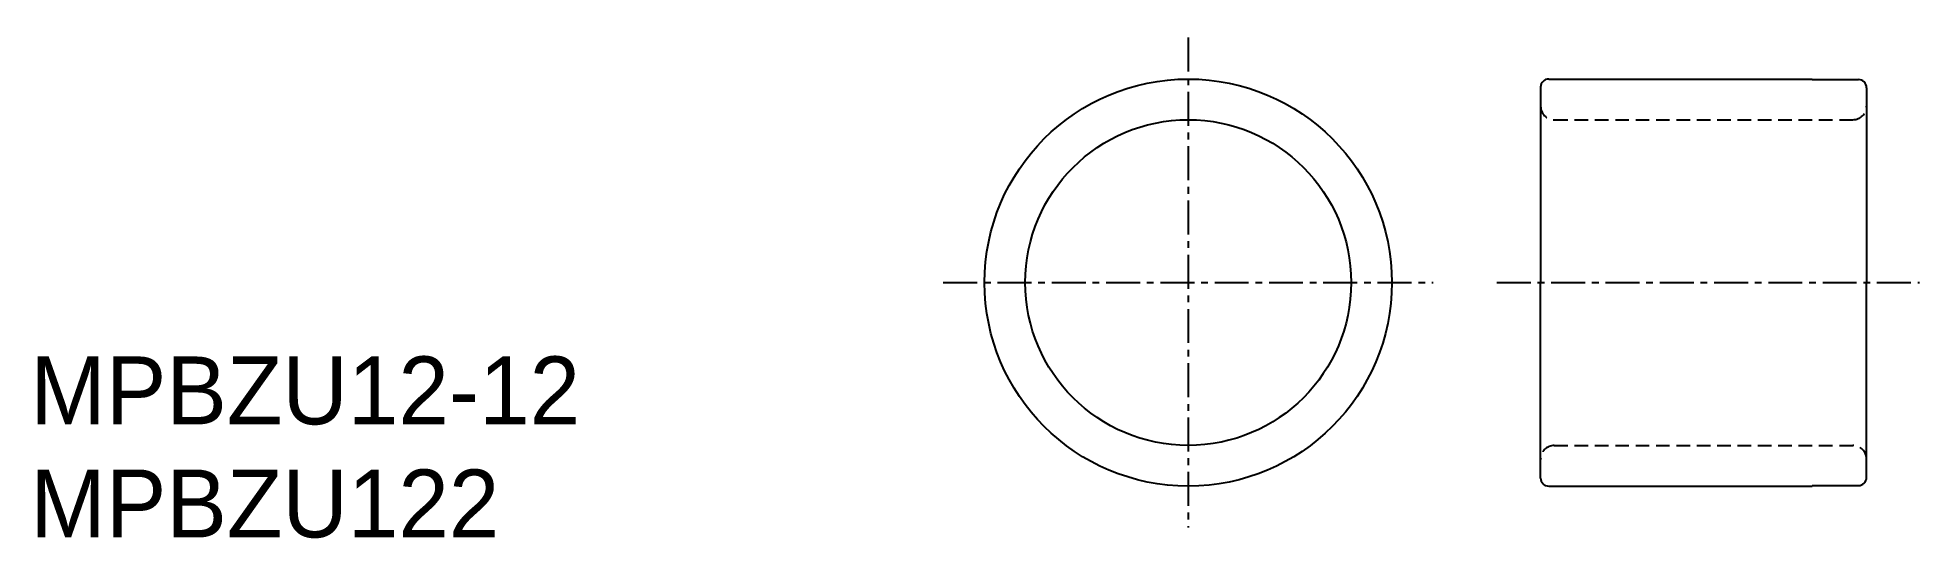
# Model space of a CAD drawing. Extents: x 10.3 to 79.6, y 10 to 28.4.
import ezdxf

# ---------------------------------------------------------------- set-up
doc = ezdxf.new("R2010")
doc.units = 0
doc.linetypes.add('CENTER', pattern=[2, 1.25, -0.25, 0.25, -0.25])
doc.linetypes.add('DASHED', pattern=[0.75, 0.5, -0.25])
doc.layers.get('0').update_dxf_attribs({"linetype": 'CONTINUOUS'})
doc.layers.add('CENTER', color=1, linetype='CENTER')

msp = doc.modelspace()

# ---------------------------------------------------------------- linework, layer by layer
at = {"color": 7, "linetype": 'CONTINUOUS'}
for p, q in [((65.626, 26.589), (65.626, 19.389)), ((65.626, 26.589), (65.626, 25.889)), ((65.926, 26.889), (75.626, 26.889)), ((75.626, 26.889), (75.626, 26.869)), ((75.626, 26.869), (77.326, 26.869)), ((77.626, 26.569), (77.626, 19.389)), ((77.626, 26.549), (77.626, 25.889)), ((65.626, 12.189), (65.626, 19.389)), ((77.626, 12.209), (77.626, 19.389)), ((65.626, 12.189), (65.626, 12.889)), ((77.626, 12.229), (77.626, 12.889)), ((65.926, 11.889), (75.626, 11.889)), ((75.626, 11.909), (77.326, 11.909)), ((75.626, 11.889), (75.626, 11.909))]:
    msp.add_line(p, q, dxfattribs=at)
at = {"color": 3, "linetype": 'DASHED'}
for p, q in [((66.126, 25.389), (77.126, 25.389)), ((66.126, 13.389), (77.126, 13.389))]:
    msp.add_line(p, q, dxfattribs=at)
at = {"color": 7, "linetype": 'CONTINUOUS'}
for radius in [7.5, 6]:
    msp.add_circle((52.647, 19.389), radius, dxfattribs=at)
for centre, start, end in [((65.926, 26.589), 90, 180), ((77.326, 26.569), 0, 90), ((65.926, 12.189), 180, 270), ((77.326, 12.209), 270, 0)]:
    msp.add_arc(centre, 0.3, start, end, dxfattribs=at)
at = {"color": 3, "linetype": 'DASHED'}
for centre, start, end in [((66.126, 25.889), 180, 270), ((77.126, 25.889), 270, 360), ((66.126, 12.889), 90, 180), ((77.126, 12.889), 0, 90)]:
    msp.add_arc(centre, 0.5, start, end, dxfattribs=at)
at = {"layer": 'CENTER', "color": 1, "linetype": 'CENTER'}
for p, q in [((52.647, 28.414), (52.647, 10.364)), ((64.012, 19.389), (79.572, 19.389))]:
    msp.add_line(p, q, dxfattribs=at)
at = {"layer": 'CENTER', "color": 1}
msp.add_line((43.622, 19.389), (61.672, 19.389), dxfattribs=at)

# ---------------------------------------------------------------- texts
at = {"color": 7, "linetype": 'CONTINUOUS'}
for s, p in [('MPBZU12-12', (10, 14.167)), ('MPBZU122', (10, 10))]:
    msp.add_text(s, height=2.5, dxfattribs=at).set_placement(p)

doc.saveas('drawing.dxf')
